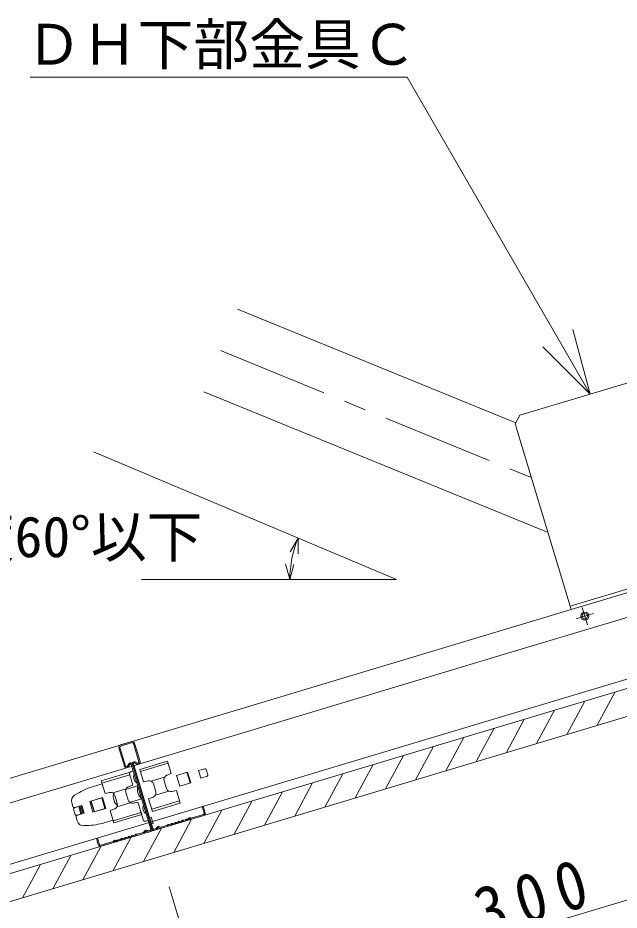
# Model space of a CAD drawing. Units: millimetres at full size, sheet at 1:10; details may follow other scales. Extents: x -2077 to 2023, y -1433 to 1417.
# Drawn here: x 398.7 to 668, y 183.5 to 583.4 of the extents above; entities that cross this region are included whole.
import ezdxf
from ezdxf.enums import TextEntityAlignment as Align

# ---------------------------------------------------------------- set-up
doc = ezdxf.new("R2010")
doc.units = ezdxf.units.MM
doc.header["$LTSCALE"] = 10
doc.linetypes.add('CHAIN1', pattern=[8, 5, -1, 1, -1])
for name, color, linetype, lineweight in [('1-0_断面', 7, 'Continuous', 9), ('1-1_寸法', 7, 'Continuous', 9), ('1-2_文字', 7, 'Continuous', 9), ('1-3_ＤＨクロス', 7, 'Continuous', 9)]:
    doc.layers.add(name, color=color, linetype=linetype, lineweight=lineweight)
doc.styles.add('ＭＳ ゴシック', font='')
doc.styles.get('ＭＳ ゴシック').set_extended_font_data('MS Gothic')

msp = doc.modelspace()

# ---------------------------------------------------------------- linework, layer by layer
at = {"layer": '1-0_断面'}
for p, q in [((-273.06, -13.5), (1670.19, 570.52)), ((623.53, 405.28), (793.61, 456.39)), ((497.11, 452.79), (621.69, 401.87)), ((481.98, 415.76), (636.19, 352.73)), ((623.53, 405.28), (621.52, 401.54)), ((621.52, 401.54), (646.56, 318.22)), ((713.14, 339.9), (646.1, 319.75)), ((646.56, 318.22), (718.19, 339.75)), ((619.71, 299.09), (722.8, 330.07)), ((-150.57, 78.66), (646.56, 318.22)), ((648.84, 314.11), (656.5, 316.41)), ((653.82, 311.43), (651.52, 319.09)), ((-273.06, 3.21), (744.64, 309.07)), ((-273.06, -0.97), (746.27, 305.38)), ((-147.52, 68.51), (619.71, 299.09)), ((658.15, 266.36), (666.19, 281.31)), ((644.6, 262.29), (652.64, 277.24)), ((631.06, 258.22), (639.1, 273.17)), ((617.52, 254.15), (625.55, 269.1)), ((603.97, 250.08), (612.01, 265.03)), ((590.43, 246.01), (598.47, 260.96)), ((576.89, 241.94), (584.92, 256.89)), ((563.34, 237.87), (571.38, 252.82)), ((453.33, 246.61), (465.78, 250.35)), ((453.63, 245.62), (466.08, 249.36)), ((549.8, 233.8), (557.84, 248.75)), ((448.54, 245.17), (436.09, 241.43)), ((448.84, 244.18), (436.39, 240.44)), ((450.22, 239.58), (448.54, 245.17)), ((449.45, 245.62), (450.41, 245.91)), ((453.33, 246.61), (455.01, 241.02)), ((469.81, 243.9), (474.69, 245.37)), ((474.48, 245.31), (475.92, 240.52)), ((474.59, 245.34), (476.03, 240.56)), ((474.69, 245.37), (476.13, 240.58)), ((482.47, 246.93), (479.6, 246.06)), ((479.6, 246.06), (480.61, 242.71)), ((483.09, 246.59), (483.81, 244.2)), ((536.25, 229.73), (544.29, 244.68)), ((432.56, 238.98), (436.47, 240.15)), ((437.77, 235.84), (436.09, 241.43)), ((455.01, 241.02), (457.15, 241.47)), ((458.44, 241.3), (464.44, 243.1)), ((459.47, 240.09), (460.51, 236.6)), ((464.26, 241.52), (465.3, 238.04)), ((471.24, 239.12), (469.81, 243.9)), ((476.13, 240.58), (471.24, 239.12)), ((483.48, 243.58), (480.61, 242.71)), ((522.71, 225.66), (530.75, 240.61)), ((437.77, 235.84), (439.91, 236.29)), ((447.2, 237.92), (441.21, 236.12)), ((447.02, 236.34), (448.06, 232.86)), ((447.05, 237.59), (452.42, 239.2)), ((450.22, 239.58), (448.19, 238.78)), ((460.33, 235.03), (466.32, 236.83)), ((509.17, 221.59), (517.21, 236.54)), ((424.16, 234.99), (425.42, 235.76)), ((430.91, 232.27), (431.39, 232.41)), ((432.38, 227.38), (430.91, 232.27)), ((436.65, 233.99), (431.39, 232.41)), ((431.39, 232.41), (432.86, 227.53)), ((436.29, 233.83), (431.4, 232.36)), ((431.4, 232.36), (432.84, 227.57)), ((431.61, 232.43), (433.05, 227.64)), ((437.73, 229.04), (436.29, 233.83)), ((438.12, 229.11), (436.65, 233.99)), ((441.51, 233.83), (442.08, 231.92)), ((442.23, 234.9), (443.27, 231.42)), ((448.77, 231.84), (454.15, 233.46)), ((457.31, 233.36), (459.34, 234.17)), ((457.31, 233.36), (458.99, 227.78)), ((458.69, 228.77), (471.14, 232.51)), ((495.62, 217.52), (503.66, 232.47)), ((422.87, 231.57), (423.33, 230.04)), ((423.72, 228.75), (424.44, 226.35)), ((424.05, 229.37), (426.93, 230.23)), ((424.32, 229.51), (427.39, 230.43)), ((425.97, 229.95), (426.97, 226.59)), ((426.45, 230.09), (427.45, 226.74)), ((426.93, 230.23), (427.93, 226.88)), ((427.39, 230.43), (428.43, 226.98)), ((432.84, 227.57), (437.73, 229.04)), ((432.86, 227.53), (438.12, 229.11)), ((440.07, 228.18), (442.1, 228.99)), ((440.07, 228.18), (441.75, 222.6)), ((449.09, 231.65), (443.09, 229.85)), ((452.52, 231.92), (450.39, 231.48)), ((452.52, 231.92), (454.2, 226.34)), ((458.99, 227.78), (471.44, 231.52)), ((482.08, 213.45), (490.12, 228.4)), ((425.29, 223.53), (424.83, 225.06)), ((425.06, 226.02), (427.93, 226.88)), ((425.36, 226.06), (428.43, 226.98)), ((432.86, 227.53), (432.38, 227.38)), ((453.9, 227.33), (441.45, 223.58)), ((454.2, 226.34), (441.75, 222.6)), ((453.82, 227.61), (454.88, 224.07)), ((456.77, 224.74), (458.4, 225.23)), ((468.54, 209.38), (476.57, 224.32)), ((428.25, 221.4), (429.72, 221.44)), ((437.45, 222.7), (441.37, 223.87)), ((454.99, 205.31), (463.03, 220.25)), ((456.13, 223.4), (457.09, 223.69)), ((441.45, 201.24), (449.49, 216.18)), ((427.9, 197.17), (435.94, 212.11)), ((414.36, 193.1), (422.4, 208.04)), ((400.82, 189.03), (408.86, 203.97))]:
    msp.add_line(p, q, dxfattribs=at)
at = {"layer": '1-0_断面', "color": 4, "linetype": 'CHAIN1'}
msp.add_line((489.54, 434.27), (628.78, 377.36), dxfattribs=at)
at = {"layer": '1-0_断面'}
for points in [[(465.78, 250.35), (467.46, 244.77), (465.43, 243.96)], [(471.44, 231.52), (469.76, 237.1), (467.62, 236.66)], [(457.63, 221.87), (459.26, 222.36), (458.4, 225.23)]]:
    msp.add_lwpolyline(points, dxfattribs=at)
for radius in [1.8, 1.2]:
    msp.add_circle((652.67, 315.26), radius, dxfattribs=at)
for centre, radius, start, end in [((449.74, 244.66), 1, 106.7275, 196.7275), ((453.43, 243.16), 2.9, 153.1247, 240.3303), ((466.17, 242.1), 2, 111.7275, 196.7275), ((482.61, 246.45), 0.5, 16.7275, 106.7275), ((483.33, 244.06), 0.5, 286.7275, 16.7275), ((457.55, 239.51), 2, 16.7275, 101.7275), ((441.2, 210.25), 30, 106.7275, 121.7275), ((440.31, 234.33), 2, 16.7275, 101.7275), ((448.93, 236.92), 2, 111.7275, 196.7275), ((458.29, 237.83), 6.03, 166.8647, 226.5903), ((458.6, 236.03), 2, 291.7275, 16.7275), ((467.22, 238.62), 2, 196.7275, 281.7275), ((425.74, 232.44), 3, 121.7275, 196.7275), ((443.42, 234.41), 2, 142.5042, 196.7275), ((449.98, 233.44), 2, 196.7275, 281.7275), ((424.09, 230.27), 0.8, 196.7275, 286.7275), ((424.2, 228.89), 0.5, 106.7275, 196.7275), ((444, 232.49), 2, 196.7275, 250.9507), ((441.36, 230.85), 2, 291.7275, 16.7275), ((457.6, 229.27), 2.9, 153.1247, 240.3303), ((424.92, 226.5), 0.5, 196.7275, 286.7275), ((425.59, 225.29), 0.8, 106.7275, 196.7275), ((455.84, 224.36), 1, 196.7275, 286.7275), ((428.16, 224.39), 3, 196.7275, 271.7275), ((428.82, 251.43), 30, 271.7275, 286.7275)]:
    msp.add_arc(centre, radius, start, end, dxfattribs=at)
at = {"layer": '1-1_寸法'}
for q in [(772.39, 218.29), (466.51, 193.96)]:
    msp.add_line((484.99, 132.24), q, dxfattribs=at)
at = {"layer": '1-2_文字'}
for p, q in [((404.25, 556.88), (573.06, 556.88)), ((655.11, 414.77), (633.89, 435.98)), ((568.31, 331.73), (432.62, 388.94)), ((524.29, 350.29), (520.75, 344.15)), ((524.29, 350.29), (524.29, 343.23)), ((520.54, 331.73), (518.67, 338.69)), ((520.54, 331.73), (522.33, 338.43)), ((568.31, 331.73), (454.1, 331.73))]:
    msp.add_line(p, q, dxfattribs=at)
msp.add_lwpolyline([(573.06, 556.88), (655.11, 414.77), (647.34, 443.75)], dxfattribs=at)
msp.add_arc((568.31, 331.73), 47.77, 157.1363, 179.9998, dxfattribs=at)
at = {"layer": '1-3_ＤＨクロス'}
for p, q in [((443.99, 256.3), (446.47, 248.06)), ((446.95, 248.21), (444.47, 256.44)), ((444.66, 257.55), (449.74, 259.07)), ((444.81, 257.07), (449.88, 258.59)), ((452.98, 250.02), (450.51, 258.26)), ((450.98, 258.4), (453.46, 250.17)), ((447.88, 248.14), (448.38, 249.06)), ((448.31, 247.88), (448.82, 248.83)), ((449.55, 248.75), (458.23, 219.86)), ((450.03, 248.89), (458.71, 220)), ((450.51, 249.04), (459.19, 220.15)), ((452.03, 249), (451.08, 249.51)), ((452.24, 249.45), (451.32, 249.95)), ((450.33, 247.91), (458.71, 220)), ((481.79, 230.07), (481.31, 229.93)), ((481.31, 229.93), (482.18, 227.05)), ((482.66, 227.2), (481.79, 230.07)), ((473.64, 223.96), (473.09, 223.8)), ((474.72, 224.29), (474.88, 224.34)), ((475, 224.43), (475.09, 224.6)), ((475.53, 224.37), (475.44, 224.2)), ((475.8, 224.45), (475.97, 224.36)), ((476.03, 224.89), (476.2, 224.8)), ((481.84, 226.43), (476.36, 224.78)), ((481.99, 225.95), (476.5, 224.3)), ((459.82, 219.81), (460.53, 220.03)), ((460.78, 220.25), (460.88, 220.47)), ((461.34, 220.28), (461.24, 220.05)), ((461.93, 220.45), (462.13, 220.32)), ((462.4, 220.74), (462.2, 220.87)), ((462.74, 220.69), (465.5, 221.52)), ((465.64, 221.04), (462.89, 220.21)), ((467.13, 222.01), (466.58, 221.84)), ((466.73, 221.37), (467.27, 221.53)), ((468.75, 222.5), (468.21, 222.33)), ((468.35, 221.85), (468.9, 222.02)), ((470.38, 222.99), (469.84, 222.82)), ((469.98, 222.34), (470.53, 222.51)), ((472.01, 223.48), (471.47, 223.31)), ((471.61, 222.83), (472.15, 223)), ((473.24, 223.32), (473.78, 223.49)), ((474.87, 223.81), (475.02, 223.86)), ((447.33, 216.06), (447.88, 216.22)), ((448.96, 216.55), (449.51, 216.71)), ((449.1, 216.07), (449.65, 216.23)), ((450.59, 217.04), (451.13, 217.2)), ((451.28, 216.72), (450.73, 216.56)), ((454.98, 218.36), (452.22, 217.53)), ((452.36, 217.05), (455.11, 217.87)), ((455.23, 218.58), (455.33, 218.8)), ((455.78, 218.61), (455.69, 218.38)), ((456.37, 218.78), (456.57, 218.65)), ((456.85, 219.07), (456.65, 219.2)), ((457.9, 219.23), (457.18, 219.02)), ((457.33, 218.54), (458.04, 218.76)), ((460.68, 219.55), (459.96, 219.33)), ((433.91, 215.68), (434.39, 215.82)), ((434.77, 212.81), (433.91, 215.68)), ((434.39, 215.82), (435.25, 212.95)), ((435.87, 212.61), (441.36, 214.26)), ((436.02, 212.14), (441.5, 213.78)), ((441.57, 214.53), (441.48, 214.36)), ((442.01, 214.29), (441.92, 214.12)), ((442.28, 214.37), (442.45, 214.28)), ((442.69, 214.72), (442.52, 214.81)), ((442.99, 214.75), (442.84, 214.71)), ((443.14, 214.28), (442.98, 214.23)), ((444.08, 215.08), (444.62, 215.24)), ((444.22, 214.6), (444.76, 214.76)), ((445.7, 215.57), (446.25, 215.73)), ((446.39, 215.25), (445.85, 215.09)), ((448.02, 215.74), (447.48, 215.58))]:
    msp.add_line(p, q, dxfattribs=at)
for centre, radius, start, end in [((444.95, 256.59), 1, 106.7275, 196.7275), ((444.95, 256.59), 0.5, 106.7275, 196.7275), ((450.03, 258.11), 1, 16.7275, 106.7275), ((450.03, 258.11), 0.5, 16.7275, 106.7275), ((447.43, 248.35), 1, 196.7275, 331.7275), ((447.43, 248.35), 0.5, 196.7275, 334.5754), ((449.17, 248.64), 0.9, 16.7275, 151.7275), ((449.17, 248.64), 0.4, 16.7275, 151.7275), ((450.89, 249.15), 0.9, 61.7275, 196.7275), ((450.89, 249.15), 0.4, 61.7275, 196.7275), ((452.5, 249.88), 1, 241.7275, 16.7275), ((452.5, 249.88), 0.5, 238.8795, 16.7275), ((473.58, 224.16), 0.2, 286.7275, 325.6699), ((474.32, 223.65), 0.7, 67.785, 145.6699), ((474.66, 224.48), 0.2, 247.785, 286.7275), ((474.82, 224.53), 0.2, 286.7275, 331.7275), ((474.82, 224.53), 0.7, 286.7275, 331.7275), ((475.7, 224.27), 0.7, 61.7275, 151.7275), ((475.7, 224.27), 0.2, 61.7275, 151.7275), ((476.3, 224.97), 0.7, 241.7275, 286.7275), ((476.3, 224.97), 0.2, 241.7275, 286.7275), ((481.7, 226.91), 0.5, 286.7275, 16.7275), ((481.7, 226.91), 1, 286.7275, 16.7275), ((457.76, 219.71), 1, 286.7275, 16.7275), ((459.67, 220.29), 1, 196.7275, 286.7275), ((459.67, 220.29), 0.5, 196.7275, 286.7275), ((460.42, 220.41), 0.4, 286.7275, 336.7275), ((460.42, 220.41), 0.9, 286.7275, 336.7275), ((461.71, 220.12), 0.9, 56.7275, 156.7275), ((461.71, 220.12), 0.4, 56.7275, 156.7275), ((462.62, 221.07), 0.9, 236.7275, 286.7275), ((462.62, 221.07), 0.4, 236.7275, 286.7275), ((465.44, 221.71), 0.2, 286.7275, 325.6699), ((466.18, 221.2), 0.7, 67.785, 145.6699), ((465.44, 221.71), 0.7, 286.7275, 325.6699), ((466.18, 221.2), 0.2, 69.8576, 145.6699), ((466.52, 222.04), 0.7, 247.785, 286.7275), ((466.52, 222.04), 0.2, 247.785, 286.7275), ((467.07, 222.2), 0.2, 286.7275, 325.6699), ((467.81, 221.69), 0.7, 67.785, 145.6699), ((467.07, 222.2), 0.7, 286.7275, 325.6699), ((467.81, 221.69), 0.2, 69.8576, 145.6699), ((468.15, 222.52), 0.7, 247.785, 286.7275), ((468.15, 222.52), 0.2, 247.785, 286.7275), ((468.7, 222.69), 0.2, 286.7275, 325.6699), ((469.44, 222.18), 0.7, 67.785, 145.6699), ((468.7, 222.69), 0.7, 286.7275, 325.6699), ((469.44, 222.18), 0.2, 69.8576, 145.6699), ((469.78, 223.01), 0.7, 247.785, 286.7275), ((469.78, 223.01), 0.2, 247.785, 286.7275), ((470.33, 223.18), 0.2, 286.7275, 325.6699), ((471.07, 222.67), 0.7, 67.785, 145.6699), ((470.33, 223.18), 0.7, 286.7275, 325.6699), ((471.07, 222.67), 0.2, 69.8576, 145.6699), ((471.41, 223.5), 0.7, 247.785, 286.7275), ((471.41, 223.5), 0.2, 247.785, 286.7275), ((471.95, 223.67), 0.2, 286.7275, 325.6699), ((472.7, 223.16), 0.7, 67.785, 145.6699), ((471.95, 223.67), 0.7, 286.7275, 325.6699), ((472.7, 223.16), 0.2, 69.8576, 145.6699), ((473.04, 223.99), 0.7, 247.785, 286.7275), ((473.04, 223.99), 0.2, 247.785, 286.7275), ((473.58, 224.16), 0.7, 286.7275, 325.6699), ((474.32, 223.65), 0.2, 67.785, 143.5974), ((474.66, 224.48), 0.7, 247.785, 286.7275), ((446.93, 215.42), 0.7, 67.785, 145.6699), ((447.27, 216.25), 0.2, 247.785, 286.7275), ((447.82, 216.41), 0.2, 286.7275, 325.6699), ((448.56, 215.91), 0.7, 67.785, 145.6699), ((447.82, 216.41), 0.7, 286.7275, 325.6699), ((448.56, 215.91), 0.2, 67.785, 143.5974), ((448.9, 216.74), 0.7, 247.785, 286.7275), ((448.9, 216.74), 0.2, 247.785, 286.7275), ((449.45, 216.9), 0.2, 286.7275, 325.6699), ((450.19, 216.4), 0.7, 67.785, 145.6699), ((449.45, 216.9), 0.7, 286.7275, 325.6699), ((450.19, 216.4), 0.2, 67.785, 143.5974), ((450.53, 217.23), 0.7, 247.785, 286.7275), ((450.53, 217.23), 0.2, 247.785, 286.7275), ((451.08, 217.39), 0.2, 286.7275, 325.6699), ((451.82, 216.88), 0.7, 67.785, 145.6699), ((451.08, 217.39), 0.7, 286.7275, 325.6699), ((451.82, 216.88), 0.2, 67.785, 143.5974), ((452.16, 217.72), 0.7, 247.785, 286.7275), ((452.16, 217.72), 0.2, 247.785, 286.7275), ((454.86, 218.74), 0.4, 286.7275, 336.7275), ((454.86, 218.74), 0.9, 286.7275, 336.7275), ((456.15, 218.45), 0.9, 56.7275, 156.7275), ((456.15, 218.45), 0.4, 56.7275, 156.7275), ((457.07, 219.4), 0.9, 236.7275, 286.7275), ((457.07, 219.4), 0.4, 236.7275, 286.7275), ((457.76, 219.71), 0.5, 286.7275, 16.7275), ((435.73, 213.09), 1, 196.7275, 286.7275), ((435.73, 213.09), 0.5, 196.7275, 286.7275), ((441.3, 214.45), 0.2, 286.7275, 331.7275), ((441.3, 214.45), 0.7, 286.7275, 331.7275), ((442.18, 214.2), 0.7, 61.7275, 151.7275), ((442.18, 214.2), 0.2, 61.7275, 151.7275), ((442.78, 214.9), 0.7, 241.7275, 286.7275), ((442.78, 214.9), 0.2, 241.7275, 286.7275), ((442.94, 214.95), 0.2, 286.7275, 325.6699), ((443.68, 214.44), 0.7, 67.785, 145.6699), ((442.94, 214.95), 0.7, 286.7275, 325.6699), ((443.68, 214.44), 0.2, 69.8576, 145.6699), ((444.02, 215.27), 0.7, 247.785, 286.7275), ((444.02, 215.27), 0.2, 247.785, 286.7275), ((444.56, 215.44), 0.2, 286.7275, 325.6699), ((445.31, 214.93), 0.7, 67.785, 145.6699), ((444.56, 215.44), 0.7, 286.7275, 325.6699), ((445.31, 214.93), 0.2, 67.785, 143.5974), ((445.65, 215.76), 0.7, 247.785, 286.7275), ((445.65, 215.76), 0.2, 247.785, 286.7275), ((446.19, 215.92), 0.2, 286.7275, 325.6699), ((446.19, 215.92), 0.7, 286.7275, 325.6699), ((446.93, 215.42), 0.2, 67.785, 143.5974), ((447.27, 216.25), 0.7, 247.785, 286.7275)]:
    msp.add_arc(centre, radius, start, end, dxfattribs=at)

# ---------------------------------------------------------------- texts
at = {"layer": '1-1_寸法', "insert": (607.48, 171.16), "char_height": 21.99, "attachment_point": 7, "rotation": 16.669, "style": 'ＭＳ ゴシック'}
msp.add_mtext('\\T1.38;\\W0.9;300', dxfattribs=at)
at = {"layer": '1-2_文字', "style": 'ＭＳ ゴシック'}
for s, p in [('ＤＨ下部金具Ｃ', (402.3, 556.88)), ('ブレース角度60°以下', (247.24, 336.22))]:
    msp.add_text(s, height=18.33, dxfattribs=at).set_placement(p, align=Align.BOTTOM_LEFT)

doc.saveas('drawing.dxf')
